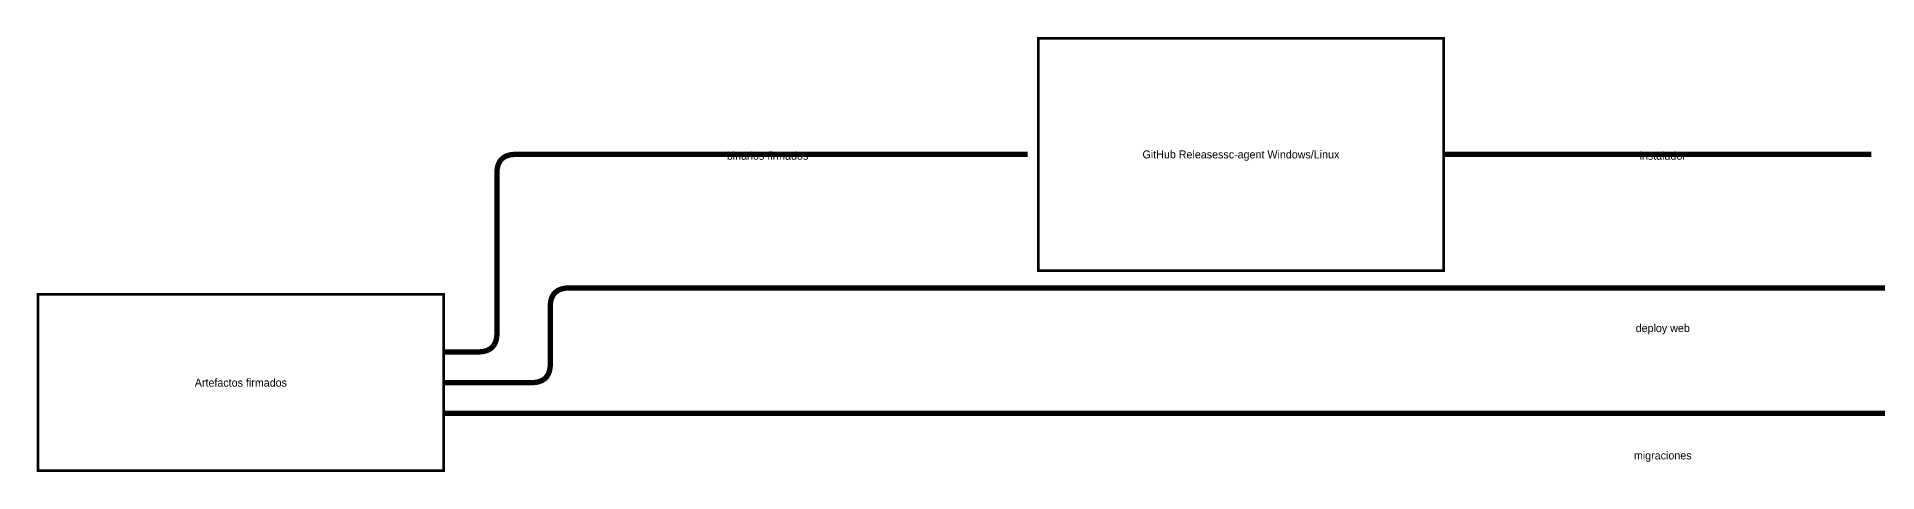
# Model space of a CAD drawing. Header units: metres. Extents: x 12 to 2142, y 12 to 540.
# Drawn here: x 802 to 1492, y 235 to 398 of the extents above; entities that cross this region are included whole.
import ezdxf
from ezdxf.enums import TextEntityAlignment as Align

# ---------------------------------------------------------------- set-up
doc = ezdxf.new("R2010")
doc.units = ezdxf.units.M
doc.layers.add('GEOMETRY', color=7, linetype='Continuous')
doc.layers.add('TEXT', color=3, linetype='Continuous')

msp = doc.modelspace()

# ---------------------------------------------------------------- linework, layer by layer
at = {"layer": 'GEOMETRY', "true_color": 0x28253d, "const_width": 1}
for points in [[(1177.42, 310.17), (1329.42, 310.17), (1329.42, 397.17), (1177.42, 397.17), (1177.42, 310.17)], [(1193.42, 322.17), (1193.42, 322.17), (1193.42, 322.17), (1193.42, 322.17), (1193.42, 322.17)], [(802.5, 235.25), (954.5, 235.25), (954.5, 301.25), (802.5, 301.25), (802.5, 235.25)], [(818.5, 247.25), (818.5, 247.25), (818.5, 247.25), (818.5, 247.25), (818.5, 247.25)]]:
    msp.add_lwpolyline(points, dxfattribs=at)
at = {"layer": 'GEOMETRY', "true_color": 0x000000, "const_width": 2}
for points in [[(954.5, 279.75), (960.96, 279.75), (967.43, 279.75), (968.12, 279.77), (968.77, 279.82), (969.39, 279.91), (969.97, 280.03), (970.52, 280.19), (971.04, 280.39), (971.51, 280.62), (971.95, 280.88), (972.36, 281.18), (972.73, 281.52), (973.07, 281.89), (973.37, 282.3), (973.63, 282.74), (973.86, 283.21), (974.06, 283.73), (974.22, 284.28), (974.34, 284.86), (974.43, 285.48), (974.48, 286.13), (974.5, 286.82), (974.5, 316.71), (974.5, 346.6), (974.52, 347.29), (974.57, 347.94), (974.66, 348.56), (974.78, 349.14), (974.94, 349.69), (975.14, 350.2), (975.37, 350.68), (975.63, 351.12), (975.93, 351.53), (976.27, 351.9), (976.64, 352.23), (977.05, 352.54), (977.49, 352.8), (977.96, 353.03), (978.48, 353.22), (979.03, 353.38), (979.61, 353.51), (980.23, 353.6), (980.88, 353.65), (981.57, 353.67), (1077.5, 353.67), (1173.42, 353.67)], [(1329.42, 353.67), (1409.56, 353.67), (1489.7, 353.67)], [(954.5, 268.25), (970.96, 268.25), (987.43, 268.25), (988.12, 268.27), (988.77, 268.32), (989.39, 268.41), (989.97, 268.53), (990.52, 268.69), (991.04, 268.89), (991.51, 269.12), (991.95, 269.38), (992.36, 269.68), (992.73, 270.02), (993.07, 270.39), (993.37, 270.8), (993.63, 271.24), (993.86, 271.71), (994.06, 272.23), (994.22, 272.78), (994.34, 273.36), (994.43, 273.98), (994.48, 274.63), (994.5, 275.32), (994.5, 285.96), (994.5, 296.6), (994.52, 297.29), (994.57, 297.94), (994.66, 298.56), (994.78, 299.14), (994.94, 299.69), (995.14, 300.2), (995.37, 300.68), (995.63, 301.12), (995.93, 301.53), (996.27, 301.9), (996.64, 302.23), (997.05, 302.54), (997.49, 302.8), (997.96, 303.03), (998.48, 303.22), (999.03, 303.38), (999.61, 303.51), (1000.23, 303.6), (1000.88, 303.65), (1001.57, 303.67), (1038.77, 303.67), (1075.96, 303.67), (1164.69, 303.67), (1253.42, 303.67), (1411.56, 303.67), (1569.7, 303.67)], [(954.5, 256.75), (1015.23, 256.75), (1075.96, 256.75), (1164.69, 256.75), (1253.42, 256.75), (1411.56, 256.75), (1569.7, 256.75)]]:
    msp.add_lwpolyline(points, dxfattribs=at)

# ---------------------------------------------------------------- texts
at = {"layer": 'TEXT', "true_color": 0x000000}
for s, p in [('binarios firmados', (1075.96, 353.17)), ('GitHub Releasessc-agent Windows/Linux', (1253.42, 353.67)), ('instalador', (1411.56, 353.17)), ('deploy web', (1411.56, 288.67)), ('Artefactos firmados', (878.5, 268.25)), ('migraciones', (1411.56, 241))]:
    msp.add_text(s, height=3, dxfattribs=at).set_placement(p, align=Align.MIDDLE_CENTER)

doc.saveas('drawing.dxf')
